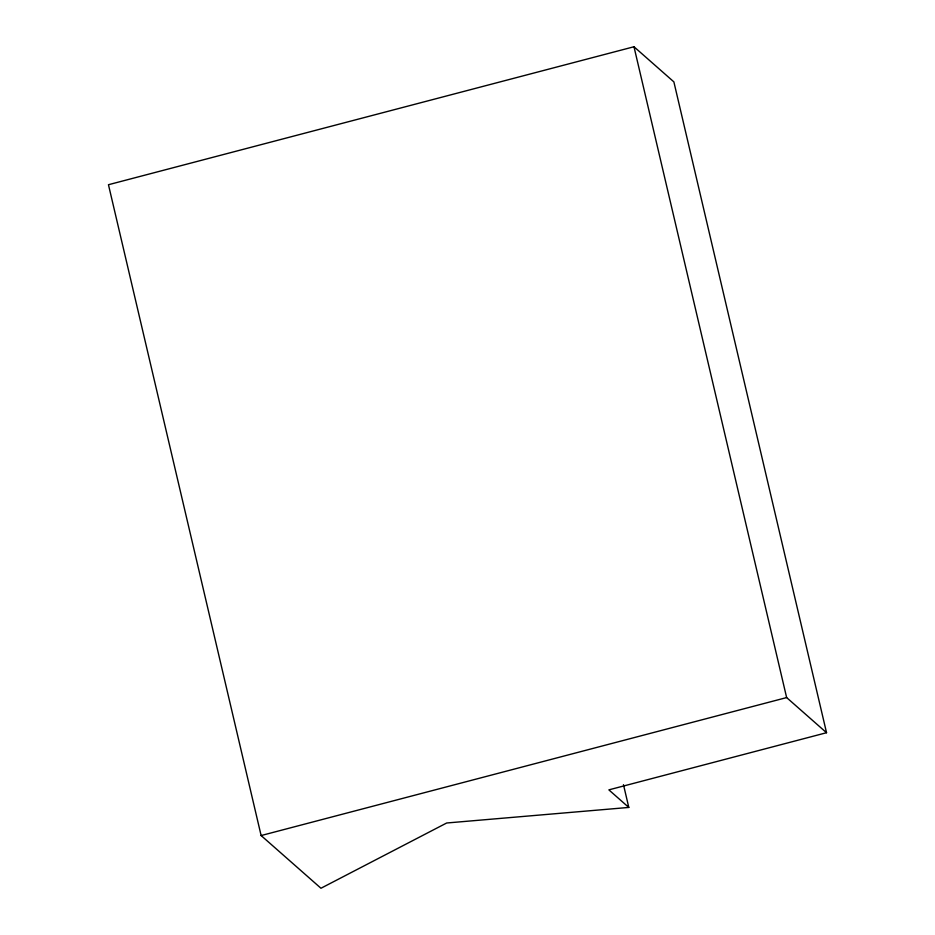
<?xml version="1.0" encoding="UTF-8"?>
<svg xmlns="http://www.w3.org/2000/svg" width="935" height="935" viewBox="0 0 935 935"><rect width="100%" height="100%" fill="white"/><g stroke="black" fill="none" stroke-linecap="round" stroke-linejoin="round"><path stroke-width="1.4" d="M628.799 807.431L608.86 789.865L826.54 732.713L673.878 81.883L633.988 46.75L108.46 184.721L261.122 835.551L320.962 888.25L446.673 822.999L628.799 807.431L623.47 784.687M261.122 835.551L786.639 697.58L826.54 732.713M633.988 46.75L786.639 697.58"/></g></svg>
